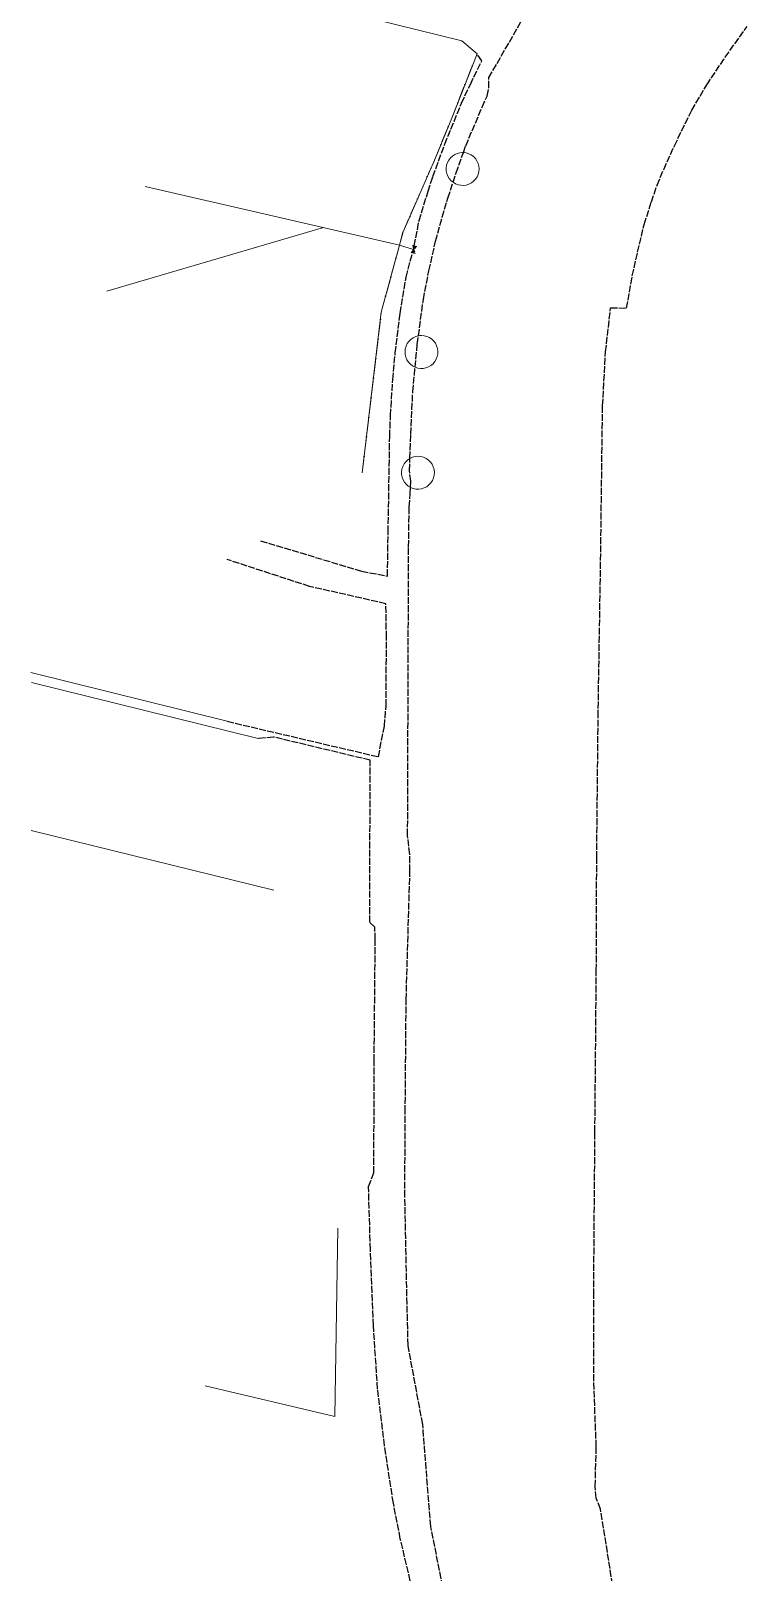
# Model space of a CAD drawing. Header units: metres. Extents: x 105265 to 106214, y 111498 to 118425.
# Drawn here: x 105823.3 to 105956.3, y 115197.2 to 115483.2 of the extents above; entities that cross this region are included whole.
import ezdxf

# ---------------------------------------------------------------- set-up
doc = ezdxf.new("R2010")
doc.units = ezdxf.units.M
doc.linetypes.add('DASHDOT', pattern=[3.556, 2.54, -0.508, 0, -0.508])
doc.linetypes.add('DASHED', pattern=[1.524, 1.27, -0.254])
for name, color, linetype, lineweight in [('30-RED-VANTI-EXIST', 52, 'CONTINUOUS', 13), ('30-RED-VANTI-PROY', 2, 'DASHED', 25), ('30-RED-VANTI-RETIRO', 8, 'DASHDOT', 13), ('30-RED-VANTI-SINCLAS', 9, 'CONTINUOUS', 5)]:
    doc.layers.add(name, color=color, linetype=linetype, lineweight=lineweight)

msp = doc.modelspace()

# ---------------------------------------------------------------- linework, layer by layer
at = {"layer": '30-RED-VANTI-EXIST'}
for points in [[(105906.1601, 115478.9603), (105903.3643, 115481.3277), (105865.6495, 115490.6951)], [(105891.7464, 115443.4318), (105892.4219, 115445.9297), (105895.7095, 115453.3641), (105898.2601, 115459.2129), (105901.4587, 115467.0289), (105906.1601, 115478.9603)], [(105891.7464, 115443.4318), (105891.5125, 115443.5063), (105844.5337, 115454.2917)], [(105877.6447, 115446.6845), (105837.4747, 115434.9247)], [(105884.8681, 115401.1835), (105888.3891, 115431.0171), (105891.7464, 115443.4318)], [(105894.3565, 115442.6), (105891.7464, 115443.4318)], [(105894.3635, 115442.5977), (105894.3565, 115442.6)], [(105823.3405, 115364.1455), (105859.7983, 115355.0721)], [(105865.5653, 115351.8741), (105823.4411, 115362.2771)], [(105868.4293, 115323.7327), (105823.3765, 115334.8071)], [(105855.7035, 115231.7517), (105879.7687, 115226.0473), (105880.2977, 115260.9963)]]:
    msp.add_lwpolyline(points, dxfattribs=at)
at = {"layer": '30-RED-VANTI-PROY'}
for points in [[(105903.6201, 115460.6271), (105904.0651, 115461.8769), (105907.1163, 115469.0533), (105908.0091, 115471.0771), (105908.3193, 115472.6523), (105908.3585, 115474.5267), (105915.8881, 115487.6133)], [(105932.2833, 115188.8023), (105929.0781, 115208.8555), (105928.2971, 115210.8955), (105928.0763, 115213.0729), (105928.2915, 115220.4425), (105927.8105, 115232.6383), (105927.8093, 115248.5297), (105928.0359, 115278.8431), (105928.2961, 115308.8115), (105928.3751, 115329.7213), (105928.6307, 115355.9391), (105929.0285, 115380.3471), (105929.4683, 115413.6335), (105930.0115, 115423.6273), (105930.9505, 115431.8303), (105933.9143, 115431.7227), (105934.9743, 115437.7437), (105935.9547, 115442.1405), (105937.1793, 115447.2903), (105938.5285, 115451.4691), (105939.5823, 115454.5743), (105940.8037, 115457.4817), (105942.7805, 115461.8657), (105946.0117, 115468.4737), (105948.7819, 115473.1691), (105952.2217, 115478.3055), (105956.2955, 115484.0353)], [(105894.5184, 115443.309), (105895.4057, 115448.0013), (105897.0825, 115453.4367), (105897.9521, 115456.1883), (105900.1599, 115462.1623), (105903.2661, 115469.8007), (105904.9157, 115473.2605), (105907.0191, 115477.6149), (105906.1601, 115478.9603)], [(105901.7055, 115455.096), (105902.2749, 115456.8495), (105903.6201, 115460.6271)], [(105895.2859, 115426.6058), (105896.1909, 115433.3333), (105897.2147, 115438.6613), (105898.4677, 115444.1729), (105899.6995, 115448.6443), (105900.7533, 115452.1635), (105901.7055, 115455.096)], [(105894.4519, 115442.9573), (105894.4741, 115443.0748)], [(105894.4741, 115443.0748), (105894.4959, 115443.1899)], [(105894.4959, 115443.1899), (105894.5184, 115443.309)], [(105865.9807, 115388.5569), (105884.7327, 115382.9501), (105889.5209, 115382.0143), (105889.6683, 115390.1703), (105889.9509, 115407.9143), (105890.0977, 115411.8139), (105890.5227, 115418.4951), (105890.9825, 115423.4233), (105891.8959, 115430.7739), (105892.9783, 115437.5253), (105894.1967, 115442.0116)], [(105894.1967, 115442.0116), (105894.2285, 115442.1286)], [(105894.2285, 115442.1286), (105894.2593, 115442.2419)], [(105894.2593, 115442.2419), (105894.2906, 115442.3573)], [(105894.2906, 115442.3573), (105894.3263, 115442.4887)], [(105894.3263, 115442.4887), (105894.3359, 115442.5241)], [(105894.3359, 115442.5241), (105894.3565, 115442.6)], [(105894.3565, 115442.6), (105894.402, 115442.7675)], [(105894.402, 115442.7675), (105894.4178, 115442.8257)], [(105894.4178, 115442.8257), (105894.451, 115442.9499)], [(105894.451, 115442.9499), (105894.4519, 115442.9573)], [(105894.6669, 115420.7833), (105895.0739, 115425.0303), (105895.2859, 115426.6058)], [(105893.7122, 115403.8699), (105893.8731, 115408.3273), (105894.2313, 115416.2389), (105894.6669, 115420.7833)], [(105893.8175, 115398.4683), (105893.8719, 115399.6397), (105893.6295, 115401.5809), (105893.7122, 115403.8699)], [(105917.5417, 115123.941), (105916.7185, 115127.8957), (105913.9367, 115139.8295), (105911.0203, 115146.8769), (105905.9989, 115167.2451), (105901.2981, 115187.0023), (105897.5613, 115205.6705), (105896.0761, 115224.6097), (105893.3489, 115239.2529), (105892.7579, 115266.8445), (105892.8311, 115282.5725), (105893.0011, 115303.3881), (105893.6941, 115327.2397), (105893.6679, 115330.3719), (105893.2749, 115333.8931), (105893.3815, 115366.1849), (105893.4535, 115387.4077), (105893.5703, 115394.8243), (105893.7589, 115397.2075), (105893.8175, 115398.4683)], [(105859.7983, 115355.0721), (105887.8539, 115348.4977), (105888.9627, 115354.1453), (105889.2725, 115357.8965), (105889.3479, 115370.6093), (105889.2351, 115376.8949), (105875.0879, 115380.1017), (105859.7931, 115385.0925)], [(105893.7651, 115195.5623), (105891.9177, 115203.3913), (105890.6287, 115209.9917), (105888.9889, 115220.6363), (105887.7129, 115231.1525), (105886.9227, 115242.9245), (105886.3659, 115257.0193), (105886.0233, 115268.7297), (105887.0135, 115271.2593), (105887.0645, 115292.0505), (105887.2625, 115314.5553), (105887.1921, 115316.8913), (105886.2463, 115317.7803), (105886.3227, 115347.8567), (105868.3965, 115352.1557), (105865.5653, 115351.8741)]]:
    msp.add_lwpolyline(points, dxfattribs=at)
at = {"layer": '30-RED-VANTI-RETIRO'}
for points in [[(105891.7464, 115443.4318), (105892.4219, 115445.9297), (105895.7095, 115453.3641), (105898.2601, 115459.2129), (105901.4587, 115467.0289), (105906.1601, 115478.9603)], [(105884.8681, 115401.1835), (105888.3891, 115431.0171), (105891.7464, 115443.4318)]]:
    msp.add_lwpolyline(points, dxfattribs=at)
at = {"layer": '30-RED-VANTI-SINCLAS'}
for points in [[(105903.4889, 115460.6305), (105902.9785, 115460.5875), (105902.4825, 115460.4599), (105902.0147, 115460.2512), (105901.5884, 115459.9673), (105901.2156, 115459.6161), (105900.9066, 115459.2076), (105900.6703, 115458.7532), (105900.5132, 115458.2657), (105900.4398, 115457.7588), (105900.4521, 115457.2468), (105900.5498, 115456.744), (105900.7301, 115456.2646), (105900.988, 115455.822), (105901.3162, 115455.4288), (105901.7055, 115455.096)], [(105901.7055, 115455.096), (105902.1485, 115454.8311), (105902.6298, 115454.6446), (105903.1355, 115454.5418), (105903.6514, 115454.5256), (105904.1627, 115454.5966), (105904.6547, 115454.7526), (105905.1134, 115454.9892), (105905.5257, 115455.2996), (105905.8798, 115455.6751), (105906.1657, 115456.1048), (105906.3751, 115456.5766), (105906.5021, 115457.0768), (105906.5431, 115457.5913), (105906.4969, 115458.1054), (105906.3647, 115458.6043), (105906.1504, 115459.0739), (105905.8602, 115459.5006), (105905.5022, 115459.8724), (105905.0867, 115460.1786), (105904.6256, 115460.4105), (105904.132, 115460.5615), (105903.6201, 115460.6271)], [(105903.6201, 115460.6271), (105903.4889, 115460.6305)], [(105894.5184, 115443.309), (105894.2053, 115443.3761), (105894.2483, 115443.2429), (105894.4959, 115443.1899)], [(105894.4741, 115443.0748), (105894.2899, 115443.1143), (105894.3323, 115442.9829), (105894.4519, 115442.9573)], [(105894.6827, 115442.9079), (105894.7751, 115443.0103), (105894.4741, 115443.0748)], [(105894.4959, 115443.1899), (105894.8659, 115443.1107)], [(105894.8659, 115443.1107), (105894.9595, 115443.2145), (105894.5184, 115443.309)], [(105894.1967, 115442.0116), (105893.9255, 115442.0697), (105894.0193, 115442.1735), (105894.2285, 115442.1286)], [(105894.2593, 115442.2419), (105894.1099, 115442.2739), (105894.2023, 115442.3763), (105894.2906, 115442.3573)], [(105894.6367, 115442.0411), (105894.6797, 115441.9081), (105894.1967, 115442.0116)], [(105894.2285, 115442.1286), (105894.6367, 115442.0411)], [(105894.5527, 115442.3011), (105894.5951, 115442.1699), (105894.2593, 115442.2419)], [(105894.2906, 115442.3573), (105894.5527, 115442.3011)], [(105894.3263, 115442.4887), (105894.3075, 115442.4927), (105894.3359, 115442.5241)], [(105894.5045, 115442.4505), (105894.3263, 115442.4887)], [(105894.3359, 115442.5241), (105894.4425, 115442.6421)], [(105894.4178, 115442.8257), (105894.3807, 115442.8337), (105894.402, 115442.7675)], [(105894.402, 115442.7675), (105894.4425, 115442.6421)], [(105894.5775, 115442.7915), (105894.4178, 115442.8257)], [(105894.4425, 115442.6421), (105894.5775, 115442.7915)], [(105894.4425, 115442.6421), (105894.5045, 115442.4505)], [(105894.4519, 115442.9573), (105894.6827, 115442.9079)], [(105895.2859, 115426.6058), (105894.7831, 115426.4675), (105894.3113, 115426.2457), (105893.884, 115425.9469), (105893.5138, 115425.5797), (105893.2114, 115425.155), (105892.9857, 115424.685), (105892.8432, 115424.1835), (105892.788, 115423.665), (105892.8219, 115423.1447), (105892.9438, 115422.6378), (105893.1501, 115422.1589), (105893.4349, 115421.7222), (105893.7898, 115421.3402), (105894.2045, 115421.0242), (105894.6669, 115420.7833)], [(105894.6669, 115420.7833), (105895.1561, 115420.6263), (105895.6647, 115420.5535), (105896.1783, 115420.5669), (105896.6824, 115420.6663), (105897.1627, 115420.8487), (105897.6057, 115421.1091), (105897.9987, 115421.44), (105898.3307, 115421.8322), (105898.5923, 115422.2744), (105898.7761, 115422.7542), (105898.8768, 115423.258), (105898.8917, 115423.7716), (105898.8203, 115424.2804), (105898.6647, 115424.7701), (105898.4291, 115425.2267), (105898.1204, 115425.6374), (105897.7472, 115425.9905), (105897.3201, 115426.2761), (105896.8511, 115426.4861), (105896.3537, 115426.6145), (105895.8417, 115426.6577)], [(105895.8417, 115426.6577), (105895.5626, 115426.6445), (105895.2859, 115426.6058)], [(105893.7122, 115403.8699), (105893.2885, 115403.5872), (105892.9177, 115403.2379), (105892.61, 115402.8319), (105892.3742, 115402.3804), (105892.2166, 115401.896), (105892.1418, 115401.3922), (105892.1517, 115400.8829), (105892.2461, 115400.3823), (105892.4224, 115399.9045), (105892.6757, 115399.4625), (105892.9989, 115399.0688), (105893.3831, 115398.7343), (105893.8175, 115398.4683)], [(105895.1899, 115404.2515), (105894.6781, 115404.2082), (105894.1809, 115404.0798), (105893.7122, 115403.8699)], [(105893.8175, 115398.4683), (105894.3042, 115398.2738), (105894.8169, 115398.1654), (105895.3407, 115398.1463), (105895.86, 115398.2169), (105896.3595, 115398.3753), (105896.8247, 115398.6168), (105897.2417, 115398.9343), (105897.5983, 115399.3183), (105897.884, 115399.7577), (105898.0904, 115400.2394), (105898.2114, 115400.7493), (105898.2435, 115401.2724), (105898.1857, 115401.7933), (105898.0396, 115402.2967), (105897.8097, 115402.7676), (105897.5026, 115403.1924), (105897.1275, 115403.5583), (105896.6953, 115403.8548), (105896.2188, 115404.073), (105895.712, 115404.2066), (105895.1899, 115404.2515)]]:
    msp.add_lwpolyline(points, dxfattribs=at)

doc.saveas('drawing.dxf')
